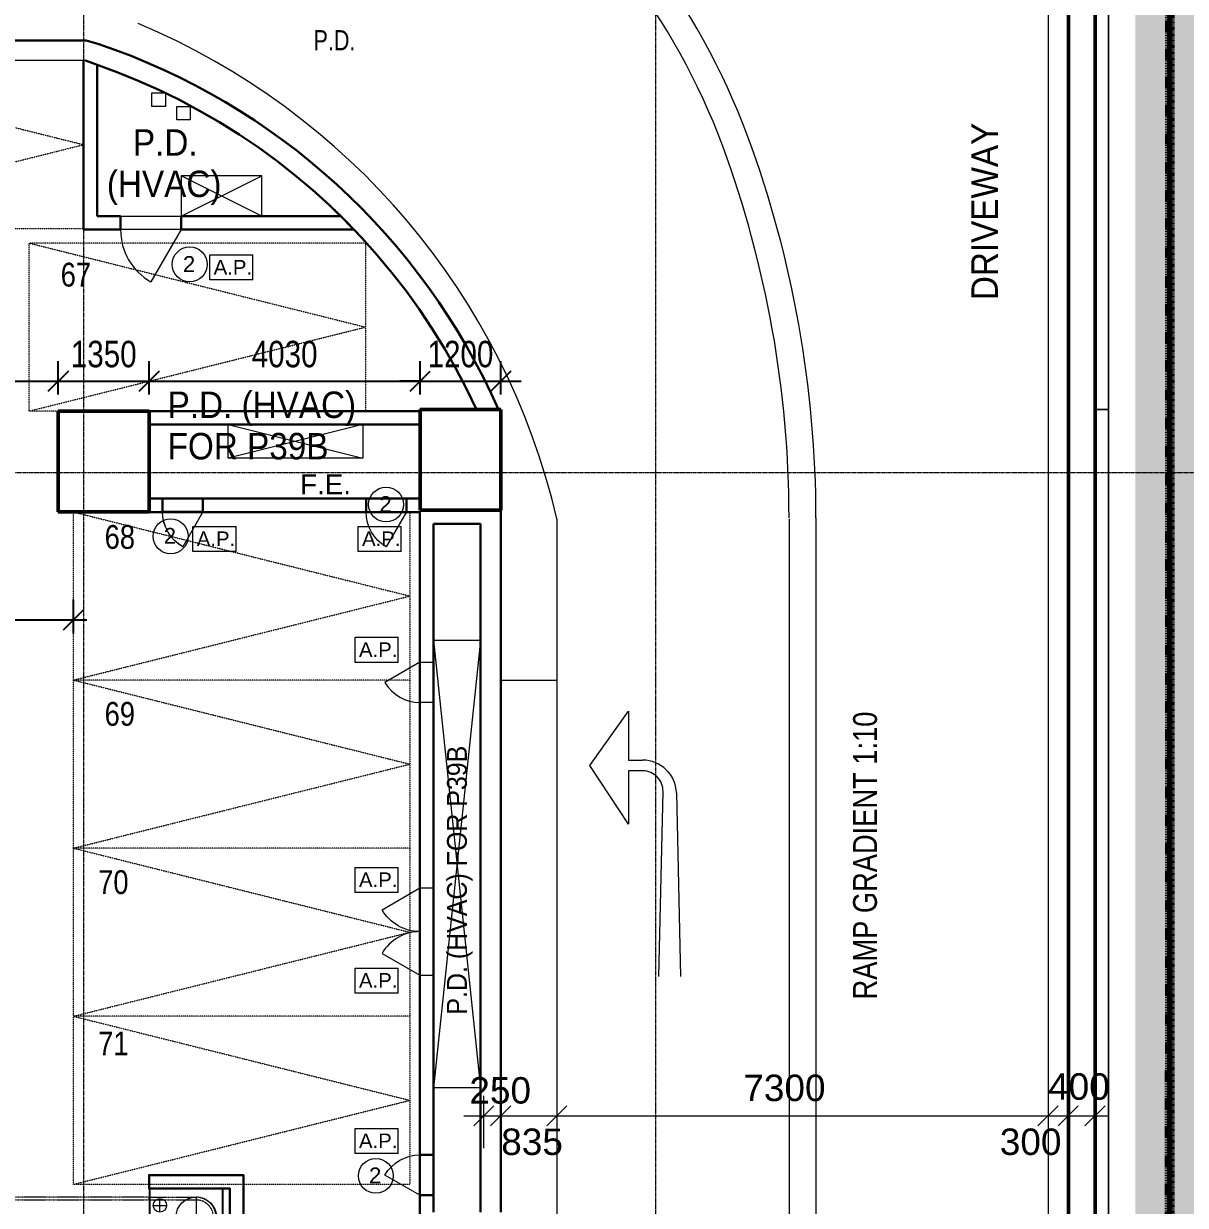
# Model space of a CAD drawing. Header units: millimetres. Extents: x -1578195 to 622687, y -255792 to 391308.
# Drawn here: x 107461 to 124728, y 174555 to 192131 of the extents above; entities that cross this region are included whole.
import ezdxf

# ---------------------------------------------------------------- set-up
doc = ezdxf.new("R2010")
doc.units = ezdxf.units.MM
for name, pattern in [('Dash', [6, 3, -3]), ('Dash dot', [14, 6, -4, 0, -4]), ('Dash_2_', [9.525, 6.35, -3.175]), ('Double dash', [24.5, 10, -3, 2, -3, 2, -4.5]), ('Double dash_2_', [42.8625, 15.875, -4.7625, 6.35, -4.7625, 6.35, -4.7625]), ('Grid Line', [21, 12, -3, 3, -3]), ('Overhead', [1.8, 1.2, -0.6])]:
    doc.linetypes.add(name, pattern=pattern)
for name, color, linetype, lineweight in [('0-1', 7, 'Continuous', 5), ('0-3', 7, 'Double dash_2_', 50), ('A-325-M_DOOR', 31, 'Continuous', 5), ('A-ANNO-DIMS', 7, 'Continuous', 9), ('A-ANNO-NOTE', 7, 'Continuous', 5), ('A-DETL', 102, 'Continuous', 5), ('A-DETL-3', 102, 'Dash dot', 70), ('A-DOOR', 7, 'Continuous', 5), ('A-FLOR', 7, 'Continuous', 18), ('A-WALL', 7, 'Continuous', 9), ('A-WALL-3', 7, 'Continuous', 13), ('A-WALL-4', 7, 'Continuous', 35), ('AAJ044__', 7, 'Continuous', 13), ('AAJ711__', 7, 'Continuous', 0), ('C-PRKG-1', 7, 'Dash', 5), ('C-PROP-LINE', 7, 'Double dash', 70), ('C-PROP-LINE-1', 7, 'Double dash_2_', 50), ('G-ANNO-TEXT', 7, 'Continuous', 5), ('I-WALL', 7, 'Continuous', 9), ('I-WALL-5', 7, 'Continuous', 30), ('I-WALL-6', 7, 'Continuous', 18), ('OAP280_C', 210, 'Continuous', 50), ('OAP280_W', 210, 'Continuous', 50), ('OAP832', 7, 'Continuous', 9), ('Q-SPCQ', 7, 'Continuous', 5), ('Q-SPCQ-HDLN', 7, 'Overhead', 5), ('S-COLS-3', 7, 'Continuous', 35), ('S-COLS-4', 7, 'Continuous', 13), ('S-GRID-1', 7, 'Grid Line', 5), ('UNDERLINE', 10, 'Continuous', 35)]:
    doc.layers.add(name, color=color, linetype=linetype, lineweight=lineweight)
doc.layers.add('A-DETL-GENF-2', color=7, linetype='Continuous', lineweight=9, true_color=0x525252)
doc.layers.add('A-WALL-5', color=7, linetype='Dash_2_', lineweight=9, true_color=0x00007f)
doc.styles.add('Arial', font='arial.ttf', dxfattribs={"height": 393.413174})
doc.styles.add('Arial Narrow', font='ARIALN.TTF', dxfattribs={"height": 353.981763})
doc.styles.add('Arial_1', font='arial.ttf', dxfattribs={"height": 1.475299})
doc.styles.add('Arial_11', font='arial.ttf', dxfattribs={"width": 0.8, "height": 12.5})
doc.styles.add('Arial_5', font='arial.ttf', dxfattribs={"height": 1.081886})
doc.styles.add('Arial_7', font='arial.ttf', dxfattribs={"width": 0.9, "height": 393.413174})
doc.styles.add('Arial_9', font='arial.ttf', dxfattribs={"height": 1.18024})
doc.dimstyles.new('Diagonal_-_2_0mm_Arial', dxfattribs={"dimscale": 304.8, "dimtxt": 500, "dimasz": 0.984252, "dimexe": 0.984252, "dimexo": 0.984252, "dimgap": 0.656168, "dimtad": 1, "dimdec": 0, "dimrnd": 5, "dimzin": 0, "dimdsep": 46, "dimtxsty": 'Arial_11', "dimblk1": 'OBLIQUE', "dimblk2": 'OBLIQUE', "dimsah": 1, "dimcen": 0.09, "dimdle": 0.656168, "dimadec": 0, "dimazin": 0, "dimtfac": 1, "dimtdec": 4, "dimtix": 1, "dimtmove": 0, "dimatfit": 3, "dimfxl": 1, "dimtvp": 1, "dimtolj": 1, "dimtzin": 0, "dimarcsym": 2})

# ---------------------------------------------------------------- blocks, each defined once
blk = doc.blocks.new('Family - ___-1112717-B1_F PLAN _2 OF 2_')
at = {"layer": 'C-PROP-LINE'}
blk.add_line((124462, 151157), (124469, 204684), dxfattribs=at)
blk = doc.blocks.new('Family - ___-2785461-B1_F PLAN _2 OF 2_')
at = {"layer": 'C-PROP-LINE'}
blk.add_line((124491, 129733), (124499, 204681), dxfattribs=at)
blk = doc.blocks.new('Family - ___-36030423-B1_F PLAN _2 OF 2_')
at = {"layer": 'C-PROP-LINE'}
blk.add_line((124491, 129733), (124499, 204681), dxfattribs=at)
blk = doc.blocks.new('Family - ___-3197506-B1_F PLAN _2 OF 2_')
at = {"layer": 'C-PROP-LINE-1'}
blk.add_line((124491, 129733), (124499, 204681), dxfattribs=at)
blk = doc.blocks.new('ARC_ANN_FIRE-RATING_two_ - none-909955-B1_F PLAN _2 OF 2_')
at = {"layer": 'A-ANNO-NOTE'}
blk.add_circle((0, 0), 1.3, dxfattribs=at)
at = {"layer": 'A-ANNO-NOTE', "insert": (-0.05, 0.62), "char_height": 1.18, "width": 1.0944, "attachment_point": 2, "line_spacing_factor": 0.938532, "style": 'Arial_9'}
blk.add_mtext('2', dxfattribs=at)
blk = doc.blocks.new('ARC_ANN_ACCESS PANEL - AP-910189-B1_F PLAN _2 OF 2_')
at = {"layer": 'A-ANNO-NOTE'}
for p, q in [((-1.593, -0.916), (-1.593, 0.946)), ((-1.593, 0.946), (1.606, 0.946)), ((1.606, -0.916), (1.606, 0.946)), ((1.606, -0.916), (-1.593, -0.916))]:
    blk.add_line(p, q, dxfattribs=at)
at = {"layer": 'A-ANNO-NOTE', "insert": (0.12, 0.57), "char_height": 1.0819, "width": 3.40549, "attachment_point": 2, "line_spacing_factor": 0.938532, "style": 'Arial_5'}
blk.add_mtext('A.P.', dxfattribs=at)
blk = doc.blocks.new('ARC_FS_FIRE SHUTTER LATERAL SINGLE  - ARC_FS_FIRE SHUTTER LATERAL SINGLE -44764134-A3_B1_F')
at = {"layer": 'Q-SPCQ'}
for p, q in [((-7380, 800), (-7380, -150)), ((-6280, 800), (-7380, 800)), ((-7370, 790), (-7370, -140)), ((-6290, 790), (-7370, 790)), ((-6290, -140), (-6290, 790)), ((-6280, -150), (-6280, 800)), ((-6980, -25), (-6980, 575)), ((-6680, 275), (-7280, 275)), ((-6440, 200), (-6440, 0)), ((-6340, 100), (-6540, 100)), ((10, 45), (0, 45)), ((0, 45), (0, 34)), ((0, 34), (50, 29)), ((1, 35), (1, 44)), ((1, 44), (10, 44)), ((50, 30), (1, 35)), ((10, 44), (10, 45)), ((120, 30), (50, 30)), ((50, 29), (119, 29)), ((119, 29), (119, -29)), ((120, -30), (120, 30)), ((-7380, -150), (-6280, -150)), ((-7370, -140), (-6290, -140)), ((50, -29), (0, -34)), ((0, -34), (0, -45)), ((0, -45), (10, -45)), ((1, -35), (50, -30)), ((1, -44), (1, -35)), ((10, -44), (1, -44)), ((10, -45), (10, -44)), ((119, -29), (50, -29)), ((50, -30), (120, -30))]:
    blk.add_line(p, q, dxfattribs=at)
for centre, radius in [((-6980, 275), 300), ((-6440, 100), 100)]:
    blk.add_circle(centre, radius, dxfattribs=at)
at = {"layer": 'Q-SPCQ-HDLN'}
for p, q in [((-7235, 275), (-7275, 275)), ((-6280, 20), (-6980, 20)), ((-6280, 20), (-6280, -20)), ((50, 20), (-6280, 20)), ((50, 20), (50, -20)), ((-6280, -20), (-6980, -20)), ((-6280, -20), (50, -20))]:
    blk.add_line(p, q, dxfattribs=at)
for radius in [295, 255]:
    blk.add_arc((-6980, 275), radius, 180, 270, dxfattribs=at)
blk = doc.blocks.new('ARC_PAR_Car - Car_2500x5000mm-V8-B1_F PLAN _2 OF 2_')
at = {"layer": 'C-PRKG-1'}
for p, q in [((0, 0), (0, -5000)), ((0, -5000), (1250, 0)), ((2500, 0), (0, 0)), ((2500, -5000), (1250, 0)), ((2500, 0), (2500, -5000)), ((0, -5000), (2500, -5000))]:
    blk.add_line(p, q, dxfattribs=at)
blk = doc.blocks.new('Dims-B1-FPLAN_2OF2__dwg__Oblique-5772980-B1_F PLAN _2 OF 2_')
at = {"layer": 'A-ANNO-DIMS'}
blk.add_line((-0.5, -0.5), (0.5, 0.5), dxfattribs=at)
blk = doc.blocks.new('_Oblique')
at = {"color": 0, "linetype": 'ByBlock', "lineweight": -2}
blk.add_line((-0.5, -0.5), (0.5, 0.5), dxfattribs=at)
blk = doc.blocks.new('*D199')
at = {"layer": 'A-ANNO-DIMS', "color": 0, "lineweight": -2, "transparency": 16777216}
for p, q in [((102926, 186613), (102926, 187113)), ((107976, 186613), (107976, 187113)), ((102726, 186813), (108176, 186813))]:
    blk.add_line(p, q, dxfattribs=at)
at = {"layer": 'Defpoints', "color": 0, "transparency": 16777216}
for p in [(107976, 186813), (102926, 186313), (107976, 186313)]:
    blk.add_point(p, dxfattribs=at)
at = {"layer": 'A-ANNO-DIMS', "color": 0, "lineweight": -2, "transparency": 16777216, "xscale": 299.9999999999999, "yscale": 299.9999999999999, "zscale": 299.9999999999999, "rotation": 180}
blk.add_blockref('_Oblique', (102926, 186813), dxfattribs=at)
at = {"layer": 'A-ANNO-DIMS', "color": 0, "lineweight": -2, "transparency": 16777216, "xscale": 299.9999999999999, "yscale": 299.9999999999999, "zscale": 299.9999999999999}
blk.add_blockref('_Oblique', (107976, 186813), dxfattribs=at)
at = {"layer": 'A-ANNO-DIMS', "color": 0, "transparency": 16777216, "insert": (105451, 187214), "char_height": 12.5, "attachment_point": 5, "style": 'Arial_11'}
blk.add_mtext('\\A1;{\\H31.473x;5050}', dxfattribs=at)
blk = doc.blocks.new('*D200')
at = {"layer": 'A-ANNO-DIMS', "color": 0, "lineweight": -2, "transparency": 16777216}
for p, q in [((107976, 186613), (107976, 187113)), ((109326, 186613), (109326, 187113)), ((107776, 186813), (109526, 186813))]:
    blk.add_line(p, q, dxfattribs=at)
at = {"layer": 'Defpoints', "color": 0, "transparency": 16777216}
for p in [(109326, 186813), (107976, 186313), (109326, 186313)]:
    blk.add_point(p, dxfattribs=at)
at = {"layer": 'A-ANNO-DIMS', "color": 0, "lineweight": -2, "transparency": 16777216, "xscale": 299.9999999999999, "yscale": 299.9999999999999, "zscale": 299.9999999999999, "rotation": 180}
blk.add_blockref('_Oblique', (107976, 186813), dxfattribs=at)
at = {"layer": 'A-ANNO-DIMS', "color": 0, "lineweight": -2, "transparency": 16777216, "xscale": 299.9999999999999, "yscale": 299.9999999999999, "zscale": 299.9999999999999}
blk.add_blockref('_Oblique', (109326, 186813), dxfattribs=at)
at = {"layer": 'A-ANNO-DIMS', "color": 0, "transparency": 16777216, "insert": (108651, 187214), "char_height": 12.5, "attachment_point": 5, "style": 'Arial_11'}
blk.add_mtext('\\A1;{\\H31.473x;1350}', dxfattribs=at)
blk = doc.blocks.new('*D201')
at = {"layer": 'A-ANNO-DIMS', "color": 0, "lineweight": -2, "transparency": 16777216}
for p, q in [((109326, 186613), (109326, 187113)), ((113354, 186613), (113354, 187113)), ((109126, 186813), (113554, 186813))]:
    blk.add_line(p, q, dxfattribs=at)
at = {"layer": 'Defpoints', "color": 0, "transparency": 16777216}
for p in [(113354, 186813), (109326, 186313), (113354, 186313)]:
    blk.add_point(p, dxfattribs=at)
at = {"layer": 'A-ANNO-DIMS', "color": 0, "lineweight": -2, "transparency": 16777216, "xscale": 299.9999999999999, "yscale": 299.9999999999999, "zscale": 299.9999999999999, "rotation": 180}
blk.add_blockref('_Oblique', (109326, 186813), dxfattribs=at)
at = {"layer": 'A-ANNO-DIMS', "color": 0, "lineweight": -2, "transparency": 16777216, "xscale": 299.9999999999999, "yscale": 299.9999999999999, "zscale": 299.9999999999999}
blk.add_blockref('_Oblique', (113354, 186813), dxfattribs=at)
at = {"layer": 'A-ANNO-DIMS', "color": 0, "transparency": 16777216, "insert": (111340, 187214), "char_height": 12.5, "attachment_point": 5, "style": 'Arial_11'}
blk.add_mtext('\\A1;{\\H31.473x;4030}', dxfattribs=at)
blk = doc.blocks.new('*D202')
at = {"layer": 'A-ANNO-DIMS', "color": 0, "lineweight": -2, "transparency": 16777216}
for p, q in [((113354, 186613), (113354, 187113)), ((114554, 186613), (114554, 187113)), ((113354, 186813), (113054, 186813)), ((113354, 186813), (114554, 186813)), ((114554, 186813), (114854, 186813))]:
    blk.add_line(p, q, dxfattribs=at)
at = {"layer": 'Defpoints', "color": 0, "transparency": 16777216}
for p in [(114554, 186813), (113354, 186313), (114554, 186313)]:
    blk.add_point(p, dxfattribs=at)
at = {"layer": 'A-ANNO-DIMS', "color": 0, "lineweight": -2, "transparency": 16777216, "xscale": 299.9999999999999, "yscale": 299.9999999999999, "zscale": 299.9999999999999}
blk.add_blockref('_Oblique', (113354, 186813), dxfattribs=at)
at = {"layer": 'A-ANNO-DIMS', "color": 0, "lineweight": -2, "transparency": 16777216, "xscale": 299.9999999999999, "yscale": 299.9999999999999, "zscale": 299.9999999999999, "rotation": 180}
blk.add_blockref('_Oblique', (114554, 186813), dxfattribs=at)
at = {"layer": 'A-ANNO-DIMS', "color": 0, "transparency": 16777216, "insert": (113954, 187214), "char_height": 12.5, "attachment_point": 5, "style": 'Arial_11'}
blk.add_mtext('\\A1;{\\H31.473x;1200}', dxfattribs=at)
blk = doc.blocks.new('*D162')
at = {"layer": 'A-ANNO-DIMS', "color": 0, "lineweight": -2, "transparency": 16777216}
for p, q in [((102926, 183063), (102926, 183563)), ((108201, 183063), (108201, 183563)), ((102726, 183263), (108401, 183263))]:
    blk.add_line(p, q, dxfattribs=at)
at = {"layer": 'Defpoints', "color": 0, "transparency": 16777216}
for p in [(108201, 183263), (102926, 182763), (108201, 182763)]:
    blk.add_point(p, dxfattribs=at)
at = {"layer": 'A-ANNO-DIMS', "color": 0, "lineweight": -2, "transparency": 16777216, "xscale": 299.9999999999999, "yscale": 299.9999999999999, "zscale": 299.9999999999999, "rotation": 180}
blk.add_blockref('_Oblique', (102926, 183263), dxfattribs=at)
at = {"layer": 'A-ANNO-DIMS', "color": 0, "lineweight": -2, "transparency": 16777216, "xscale": 299.9999999999999, "yscale": 299.9999999999999, "zscale": 299.9999999999999}
blk.add_blockref('_Oblique', (108201, 183263), dxfattribs=at)
at = {"layer": 'A-ANNO-DIMS', "color": 0, "transparency": 16777216, "insert": (105564, 183664), "char_height": 12.5, "attachment_point": 5, "style": 'Arial_11'}
blk.add_mtext('\\A1;{\\H31.473x;5275}', dxfattribs=at)
blk = doc.blocks.new('ARC_ACCESS PANEL_SINGLE - 900w x 1800h-44557168-1995 - G')
at = {"layer": 'A-325-M_DOOR', "lineweight": 13}
blk.add_line((575, -75), (125, -854), dxfattribs=at)
at = {"layer": 'A-325-M_DOOR', "linetype": 'Dash'}
blk.add_line((569, -75), (525, -75), dxfattribs=at)
at = {"layer": 'A-325-M_DOOR'}
blk.add_arc((575, -75), 900, 180, 240, dxfattribs=at)
blk = doc.blocks.new('ARC_ACCESS_PANEL_SINGLE_TIMBER_TYPE11 - 600w x 2000h-40918290-A3_B1_F')
at = {"layer": 'A-DOOR'}
blk.add_line((425, 75), (125, 595), dxfattribs=at)
blk.add_arc((425, 75), 600, 120, 180, dxfattribs=at)
blk = doc.blocks.new('ARC_ACCESS PANEL_SINGLE - 600w x 2000h-43719508-1995 - G')
at = {"layer": 'A-325-M_DOOR', "lineweight": 13}
blk.add_line((425, 75), (125, 595), dxfattribs=at)
at = {"layer": 'A-325-M_DOOR', "linetype": 'Dash'}
blk.add_line((419, 75), (375, 75), dxfattribs=at)
at = {"layer": 'A-325-M_DOOR'}
blk.add_arc((425, 75), 600, 120, 180, dxfattribs=at)
blk = doc.blocks.new('TRA')
at = {"layer": 'A-FLOR'}
for p, q in [((-442132, 193531), (-442132, 146170)), ((-449432, 184766), (-449432, 163606))]:
    blk.add_line(p, q, dxfattribs=at)
blk.add_arc((-459754, 182355), 10600, 13.1463, 67.2592, dxfattribs=at)

msp = doc.modelspace()

# ---------------------------------------------------------------- hatches: boundary and pattern name
at = {"layer": 'A-DETL-GENF-2'}
h = msp.add_hatch(dxfattribs=at)
h.set_pattern_fill('FP_52', color=256, style=0, pattern_type=2)
h.set_pattern_definition([(45, (0, 0), (1e-13, 1796.051), [1270, -1270]), (45, (-336.8, 336.8), (1e-13, 1796.051), [1270, -1270]), (45, (-673.5, 673.5), (1e-13, 1796.051), [1270, -1270]), (135, (-673.5, 898), (-1796.051, 1e-13), [1270, -1270]), (135, (-336.8, 1234.8), (-1796.051, 1e-13), [1270, -1270]), (135, (0, 1571.5), (-1796.051, 1e-13), [1270, -1270])])
h.paths.add_polyline_path([(127090.9, 129732.2), (128206.5, 129732.2), (128206.5, 202491.4), (128206.5, 203538.4), (126284.9, 203290.6), (123986.6, 202831.2), (123986.6, 129732.2)])

# ---------------------------------------------------------------- linework, layer by layer
at = {"layer": 'A-ANNO-DIMS'}
for p, q in [((114301.3, 175405.8), (114301.3, 176186.7)), ((114301.3, 175405.7), (114301.3, 176186.7)), ((123386.3, 175405.7), (123386.3, 176186.7)), ((114001.3, 175886.7), (123586.3, 175886.7))]:
    msp.add_line(p, q, dxfattribs=at)
at = {"layer": 'A-ANNO-DIMS', "flags": 128}
for points in [[(114551.3, 175405.7), (114551.3, 176186.7)], [(122986.3, 175405.7), (122986.3, 176186.7)]]:
    msp.add_lwpolyline(points, dxfattribs=at)
at = {"layer": 'A-DETL'}
for p, q in [((110501.4, 186167.7), (112501.4, 186167.7)), ((110501.4, 185667.7), (110501.4, 186167.7)), ((110501.4, 186167.7), (112501.4, 185667.7)), ((112501.4, 186167.7), (110501.4, 185667.7)), ((112501.4, 186167.7), (112501.4, 185667.7)), ((112501.4, 185667.7), (110501.4, 185667.7)), ((113551.3, 182955.9), (114251.3, 176305.9)), ((114251.3, 182955.9), (113551.3, 176305.9)), ((114251.3, 182955.9), (113551.3, 182955.9)), ((115875.9, 181097.2), (116451, 181906)), ((116451, 181906), (116451, 181177.2)), ((116451.1, 180224.8), (115875.9, 181097.2)), ((116451, 181177.2), (116661.4, 181177.2)), ((116664.7, 181017.3), (116451.1, 181017.3)), ((116451.1, 181017.3), (116451.1, 180224.8)), ((116903.5, 177957.3), (116964.6, 180710.6)), ((117162.7, 180688.5), (117223.5, 177957.3)), ((114251.3, 176305.9), (113551.3, 176305.9))]:
    msp.add_line(p, q, dxfattribs=at)
for centre, radius, start, end in [((116662.9, 180677.4), 499.9, 1.27141, 90.17253), ((116664.7, 180717.2), 300, 358.72163, 90)]:
    msp.add_arc(centre, radius, start, end, dxfattribs=at)
at = {"layer": 'A-DETL-3'}
for p, q in [((124534, 175041.6), (124533, 204570.4)), ((124530, 151045.4), (124534, 175041.6))]:
    msp.add_line(p, q, dxfattribs=at)
at = {"layer": 'A-DOOR'}
for points in [[(113351.3, 178627.4, -0.2679492), (112788.4, 178952.4), (113351.3, 179277.4)], [(113351.3, 178627.4, 0.2679492), (112788.4, 178302.4), (113351.3, 177977.4)]]:
    msp.add_lwpolyline(points, format="xyb", dxfattribs=at)
at = {"layer": 'A-FLOR'}
for p, q in [((123586.1, 140948.5), (123587.6, 202430.6)), ((109367.9, 191099.7), (109567.9, 191099.7)), ((109367.9, 190899.7), (109367.9, 191099.7)), ((109567.9, 191099.7), (109567.9, 190899.7)), ((109567.9, 190899.7), (109367.9, 190899.7)), ((109737.6, 190899.7), (109937.6, 190899.7)), ((109737.6, 190699.7), (109737.6, 190899.7)), ((109937.6, 190899.7), (109937.6, 190699.7)), ((109937.6, 190699.7), (109737.6, 190699.7)), ((108901.3, 189267.9), (109801.3, 189267.9)), ((109801.3, 189067.9), (108901.3, 189067.9)), ((115387.5, 182361.3), (114551.3, 182361.3))]:
    msp.add_line(p, q, dxfattribs=at)
for start, end in [(54.42371, 54.58325), (52.20162, 52.67518), (50.01009, 50.75738), (47.84662, 48.82892), (41.50314, 42.96882), (39.43151, 40.98647), (37.37865, 38.98727), (35.34319, 36.9696), (33.32385, 34.93165), (31.31947, 32.87139), (29.32895, 30.78654), (27.3513, 28.67454), (25.38558, 26.53247)]:
    msp.add_arc((105333.8, 182328.7), 9743.9, start, end, dxfattribs=at)
at = {"layer": 'A-WALL', "lineweight": 30}
for p, q in [((107976.3, 186367.7), (107976.3, 184867.7)), ((109326.3, 186367.7), (107976.3, 186367.7)), ((109326.3, 185067.7), (109326.3, 186167.7)), ((107976.3, 184867.7), (109326.3, 184867.7))]:
    msp.add_line(p, q, dxfattribs=at)
at = {"layer": 'A-WALL-3'}
for p, q in [((109568.5, 191099.4), (109565.3, 191100.9)), ((123586.4, 186392.5), (123386.4, 186392.5)), ((123586.4, 186392.5), (123586.1, 143005.5))]:
    msp.add_line(p, q, dxfattribs=at)
at = {"layer": 'A-WALL-4'}
for p, q in [((123386.1, 144405.5), (123386.4, 201830.6)), ((122986.3, 185307.4), (122986.2, 153630.5))]:
    msp.add_line(p, q, dxfattribs=at)
at = {"layer": 'A-WALL-5'}
for p in [(123586.4, 200455.5), (123386.4, 186392.5)]:
    msp.add_line(p, (123586.4, 186392.5), dxfattribs=at)
at = {"layer": 'AAJ711__', "color": 7, "linetype": 'Continuous', "lineweight": 0}
for p, q in [((111001.1, 189267), (109801.4, 189866.9)), ((109801.4, 189267), (111001.1, 189866.9))]:
    msp.add_line(p, q, dxfattribs=at)
at = {"layer": 'AAJ711__', "color": 7, "linetype": 'Continuous', "lineweight": 0, "flags": 128}
msp.add_lwpolyline([(109801.4, 189267), (111001.1, 189267), (111001.1, 189866.9), (109801.4, 189866.9)], close=True, dxfattribs=at)
at = {"layer": 'I-WALL', "lineweight": 30}
for p, q in [((108351.3, 191581), (108351.3, 189067.9)), ((108551.3, 189267.9), (108551.3, 191518.1)), ((108901.3, 189267.9), (108551.3, 189267.9)), ((108901.3, 189067.9), (108901.3, 189267.9)), ((112172.8, 189267.9), (109801.3, 189267.9)), ((109801.3, 189267.9), (109801.3, 189067.9)), ((108351.3, 189067.9), (108901.3, 189067.9)), ((109801.3, 189067.9), (112370, 189067.9)), ((113346.3, 186367.7), (109326.3, 186367.7)), ((109326.3, 186167.7), (113346.3, 186167.7)), ((113351.3, 185067.7), (109326.3, 185067.7)), ((109526.3, 184867.9), (109526.3, 185067.9)), ((109526.3, 185067.9), (110126.3, 185067.9)), ((110126.3, 185067.9), (110126.3, 184867.9)), ((112551.3, 184867.7), (112551.3, 185067.7)), ((113151.3, 185067.7), (113151.3, 184867.7)), ((109326.3, 184867.7), (113151.1, 184867.7)), ((110126.3, 184867.9), (109526.3, 184867.9)), ((113151.3, 184867.7), (113351.3, 184867.7)), ((113351.3, 184867.7), (113351.3, 173805.7)), ((113351.3, 184867.7), (113351.3, 175305.7)), ((114551.3, 174455.7), (114554, 184892.9)), ((113551.3, 184692.7), (114251.3, 184692.7)), ((113551.3, 174455.7), (113551.3, 184692.7)), ((113551.3, 175305.7), (113551.3, 184692.7)), ((114251.3, 184692.7), (114251.3, 174455.7)), ((113351.3, 175305.7), (113551.3, 175305.7)), ((113551.3, 174705.7), (113351.3, 174705.7))]:
    msp.add_line(p, q, dxfattribs=at)
at = {"layer": 'I-WALL'}
for p, q in [((113351.3, 182632.9), (113551.3, 182632.9)), ((113551.3, 182032.9), (113351.3, 182032.9)), ((113351.3, 179277.4), (113551.3, 179277.4)), ((113351.3, 177977.4), (113551.3, 177977.4))]:
    msp.add_line(p, q, dxfattribs=at)
at = {"layer": 'I-WALL', "lineweight": 30}
for points in [[(108599.2, 191819.5), (108390.3, 191880.8), (103244.2, 191880.8)], [(110726.3, 173805.7), (110726.3, 175005.7), (109326.3, 175005.7), (109326.3, 174805.7), (110526.3, 174805.7), (110526.3, 173805.7)]]:
    msp.add_lwpolyline(points, dxfattribs=at)
at = {"layer": 'I-WALL', "lineweight": 30, "flags": 128}
msp.add_lwpolyline([(108379, 191580.6), (108838, 191414.1), (109155.3, 191286.2), (109467.8, 191147.2), (109775.3, 190997.2), (110077.2, 190836.5), (110373.4, 190665.3), (110663.2, 190483.7), (110946.6, 190292), (111222.9, 190090.4), (111492, 189879.2), (111753.5, 189658.7), (112007.1, 189429), (112252.4, 189190.6), (112489.1, 188943.7), (112717, 188688.6), (112935.7, 188425.6), (113145, 188155), (113344.7, 187877.3), (113534.4, 187592.6), (113714, 187301.5), (113883.2, 187004.2), (114041.9, 186701.1), (114189.7, 186392.7)], dxfattribs=at)
at = {"layer": 'I-WALL', "lineweight": 30}
for start, end in [(45.70895, 46.88877), (43.59507, 44.93581)]:
    msp.add_arc((105333.8, 182328.7), 9743.9, start, end, dxfattribs=at)
at = {"layer": 'I-WALL-5'}
for p, q in [((114551.3, 184892.5), (114301.3, 184892.5)), ((114551.3, 174555.5), (114551.3, 184892.5))]:
    msp.add_line(p, q, dxfattribs=at)
msp.add_arc((105369.8, 182355.2), 10000, 23.81158, 71.35978, dxfattribs=at)
at = {"layer": 'I-WALL-6'}
msp.add_line((108379, 191580.6), (104024.6, 191580.7), dxfattribs=at)
at = {"layer": 'OAP280_C'}
for p, q in [((109326.3, 186367.9), (107976.3, 186367.9)), ((107976.3, 186367.9), (107976.3, 184867.9)), ((109326.3, 184867.9), (109326.3, 186367.9)), ((114554, 186392.9), (113354, 186392.9)), ((113354, 186392.9), (113354, 184892.9)), ((114554, 184892.9), (114554, 186392.9)), ((107976.3, 184867.9), (109326.3, 184867.9)), ((113354, 184892.9), (114554, 184892.9))]:
    msp.add_line(p, q, dxfattribs=at)
at = {"layer": 'OAP280_W'}
for p, q in [((123389, 144406), (123389, 202431)), ((122989, 201831), (122989, 144406))]:
    msp.add_line(p, q, dxfattribs=at)
at = {"layer": 'OAP832'}
for p, q in [((118837.4, 184765.9), (118837.3, 156062.2)), ((119237.4, 184778.5), (119237.3, 151726.3))]:
    msp.add_line(p, q, dxfattribs=at)
for centre, radius, start, end in [((108655.5, 186920.8), 10200, 20.21378, 90), ((108655.5, 186920.8), 9800, 20.21378, 90), ((102837.4, 184778.6), 16400, 359.99965, 20.21378), ((102837.4, 184778.6), 16000, 359.9999, 20.21378)]:
    msp.add_arc(centre, radius, start, end, dxfattribs=at)
at = {"layer": 'S-COLS-3'}
for p, q in [((109326.3, 186367.9), (107978, 186367.5)), ((113351.4, 186392.5), (113351.3, 184892.5)), ((114549.6, 186392.5), (113351.4, 186392.5)), ((114551.3, 184892.5), (114549.6, 186392.5)), ((107976.3, 184867.9), (109326.3, 184867.9)), ((113351.3, 184892.5), (114551.3, 184892.5))]:
    msp.add_line(p, q, dxfattribs=at)
at = {"layer": 'S-COLS-4'}
msp.add_line((122986.4, 201830.8), (122986.3, 185307.4), dxfattribs=at)
at = {"layer": 'S-GRID-1'}
for p, q in [((108351.5, 210672.6), (108351.1, 140117.7)), ((116851.5, 210672.6), (116851, 124617)), ((-10508, 185456.2), (128177.5, 185455.5))]:
    msp.add_line(p, q, dxfattribs=at)

# ---------------------------------------------------------------- block references
at = {"xscale": 300, "yscale": 300, "zscale": 300, "rotation": 180}
for p in [(114301.3, 175886.7), (114551.3, 175886.7), (115386.6, 175886.7), (122686.6, 175886.7), (122986.3, 175886.7)]:
    msp.add_blockref('Dims-B1-FPLAN_2OF2__dwg__Oblique-5772980-B1_F PLAN _2 OF 2_', p, dxfattribs=at)
at = {"xscale": 300, "yscale": 300, "zscale": 300}
for p in [(114301.3, 175886.7), (122986.3, 175886.7), (123386.3, 175886.7)]:
    msp.add_blockref('Dims-B1-FPLAN_2OF2__dwg__Oblique-5772980-B1_F PLAN _2 OF 2_', p, dxfattribs=at)
at = {"layer": '0-1', "rotation": 359.9997000009001}
for name in ['Family - ___-2785461-B1_F PLAN _2 OF 2_', 'Family - ___-36030423-B1_F PLAN _2 OF 2_']:
    msp.add_blockref(name, (0, 0), dxfattribs=at)
at = {"layer": '0-1', "xscale": -1, "rotation": 270.0002999990999}
for p in [(108351.4, 189080.6), (112541.3, 186367.7), (113201.3, 182367.7), (113201.3, 179867.7), (113201.3, 177367.7), (113201.3, 174867.7)]:
    msp.add_blockref('ARC_PAR_Car - Car_2500x5000mm-V8-B1_F PLAN _2 OF 2_', p, dxfattribs=at)
at = {"layer": '0-3', "rotation": 359.9997000009001}
msp.add_blockref('Family - ___-3197506-B1_F PLAN _2 OF 2_', (0, 0), dxfattribs=at)
at = {"layer": 'A-325-M_DOOR'}
msp.add_blockref('ARC_ACCESS PANEL_SINGLE - 900w x 1800h-44557168-1995 - G', (109226.3, 189142.9), dxfattribs=at)
at = {"layer": 'A-325-M_DOOR', "xscale": -1, "rotation": 180}
msp.add_blockref('ARC_ACCESS PANEL_SINGLE - 600w x 2000h-43719508-1995 - G', (109701.3, 184942.9), dxfattribs=at)
at = {"layer": 'A-ANNO-NOTE', "xscale": 200, "yscale": 200, "zscale": 200}
for name, p in [('ARC_ANN_FIRE-RATING_two_ - none-909955-B1_F PLAN _2 OF 2_', (109929.5, 188550)), ('ARC_ANN_ACCESS PANEL - AP-910189-B1_F PLAN _2 OF 2_', (110546.7, 188501.9)), ('ARC_ANN_FIRE-RATING_two_ - none-909955-B1_F PLAN _2 OF 2_', (112848.8, 184979.1)), ('ARC_ANN_FIRE-RATING_two_ - none-909955-B1_F PLAN _2 OF 2_', (109645, 184507)), ('ARC_ANN_ACCESS PANEL - AP-910189-B1_F PLAN _2 OF 2_', (110296.2, 184464.1)), ('ARC_ANN_ACCESS PANEL - AP-910189-B1_F PLAN _2 OF 2_', (112752.2, 184464.1)), ('ARC_ANN_ACCESS PANEL - AP-910189-B1_F PLAN _2 OF 2_', (112706.9, 182814.5)), ('ARC_ANN_ACCESS PANEL - AP-910189-B1_F PLAN _2 OF 2_', (112706.9, 179393)), ('ARC_ANN_ACCESS PANEL - AP-910189-B1_F PLAN _2 OF 2_', (112706.9, 177895.8)), ('ARC_ANN_ACCESS PANEL - AP-910189-B1_F PLAN _2 OF 2_', (112706.9, 175509.7)), ('ARC_ANN_FIRE-RATING_two_ - none-909955-B1_F PLAN _2 OF 2_', (112695.7, 174994.6))]:
    msp.add_blockref(name, p, dxfattribs=at)
at = {"layer": 'A-DOOR', "xscale": -1}
for p, rotation in [((109701.7, 184943.3), 180), ((112726.3, 184943.1), 180), ((113426.3, 175130.7), 90)]:
    msp.add_blockref('ARC_ACCESS_PANEL_SINGLE_TIMBER_TYPE11 - 600w x 2000h-40918290-A3_B1_F', p, dxfattribs=dict(at, rotation=rotation))
at = {"layer": 'A-DOOR', "rotation": 90.00000000000001}
msp.add_blockref('ARC_ACCESS_PANEL_SINGLE_TIMBER_TYPE11 - 600w x 2000h-40918290-A3_B1_F', (113426.3, 182207.9), dxfattribs=at)
at = {"layer": 'C-PROP-LINE'}
msp.add_blockref('Family - ___-1112717-B1_F PLAN _2 OF 2_', (0, 0), dxfattribs=at)
at = {"layer": 'Q-SPCQ', "rotation": 180}
msp.add_blockref('ARC_FS_FIRE SHUTTER LATERAL SINGLE  - ARC_FS_FIRE SHUTTER LATERAL SINGLE -44764134-A3_B1_F', (103046.3, 174655.7), dxfattribs=at)
at = {"layer": 'UNDERLINE'}
msp.add_blockref('TRA', (564819.1, 0), dxfattribs=at)

# ---------------------------------------------------------------- texts
at = {"layer": 'A-ANNO-DIMS', "char_height": 393.41, "attachment_point": 2, "line_spacing_factor": 0.938532, "style": 'Arial'}
for s, insert, width in [('250', (114544.2, 176462.7), 1094.4), ('7300', (118768.8, 176499.6), 1459.2), ('400', (123146.5, 176519.5), 1094.4), ('835', (115017.9, 175698.3), 1094.4), ('300', (122428.4, 175698.3), 1094.4)]:
    msp.add_mtext(s, dxfattribs=dict(at, insert=insert, width=width))
at = {"layer": 'A-ANNO-NOTE', "insert": (111949.2, 185427.3), "char_height": 295.06, "width": 900, "attachment_point": 2, "line_spacing_factor": 0.938532, "style": 'Arial_1'}
msp.add_mtext('F.E.', dxfattribs=at)
at = {"layer": 'AAJ044__', "color": 7, "linetype": 'Continuous', "insert": (111768.8, 192034.2), "char_height": 299.927, "attachment_point": 1, "rotation": 360, "line_spacing_factor": 0.903614}
msp.add_mtext('\\H1.000000x;\\W0.800000;\\C7;P.D.\\P', dxfattribs=at)
at = {"layer": 'G-ANNO-TEXT', "attachment_point": 1}
for s, insert, char_height, width, line_spacing_factor, style in [('\\pi111.58;P.D.\\P\\pi-275.94;(HVAC)', (108973.7, 190560.1), 393.413, 1104, 0.938532, 'Arial_7'), ('67', (108011.7, 188574.5), 353.98, 535.659, 0.968573, 'Arial Narrow'), ('P.D. (HVAC) ^JFOR P39B', (109600.7, 186659.2), 393.413, 5365.669, 0.938532, 'Arial_7'), ('68', (108665, 184673.8), 353.98, 535.659, 0.968573, 'Arial Narrow'), ('69', (108665, 182042.3), 353.98, 535.659, 0.968573, 'Arial Narrow'), ('70', (108569.1, 179539.9), 353.98, 535.659, 0.968573, 'Arial Narrow'), ('71', (108569.1, 177139.9), 353.98, 535.659, 0.968573, 'Arial Narrow')]:
    msp.add_mtext(s, dxfattribs=dict(at, insert=insert, char_height=char_height, width=width, line_spacing_factor=line_spacing_factor, style=style))
at = {"layer": 'G-ANNO-TEXT', "attachment_point": 1, "rotation": 90}
for s, insert, char_height, width, line_spacing_factor, style in [('DRIVEWAY', (121547.6, 188018.7), 393.41, 3115.2, 0.938532, 'Arial_7'), ('RAMP GRADIENT 1:10', (119789.7, 177618.2), 353.982, 5114.679, 0.968573, 'Arial Narrow')]:
    msp.add_mtext(s, dxfattribs=dict(at, insert=insert, char_height=char_height, width=width, line_spacing_factor=line_spacing_factor, style=style))
at = {"layer": 'G-ANNO-TEXT', "color": 7, "insert": (113753.5, 177393.3), "char_height": 295.06, "width": 6681.214, "attachment_point": 1, "rotation": 90, "line_spacing_factor": 0.938532, "style": 'Arial_7'}
msp.add_mtext('P.D. (HVAC) FOR P39B', dxfattribs=at)

# ---------------------------------------------------------------- dimensions: what is measured, and where the dimension line sits
at = {"layer": 'A-ANNO-DIMS'}
for base, p1, p2, picture, middle in [((107976.3, 186812.9), (102926.3, 186312.9), (107976.3, 186312.9), '*D199', (105451.3, 187213.7)), ((109326.3, 186812.9), (107976.3, 186312.9), (109326.3, 186312.9), '*D200', (108651.3, 187213.9)), ((113354, 186812.9), (109326.3, 186312.9), (113354, 186312.9), '*D201', (111340.2, 187213.9)), ((114554, 186812.9), (113354, 186312.9), (114554, 186312.9), '*D202', (113954, 187213.7)), ((108201.3, 183262.7), (102926.3, 182762.7), (108201.3, 182762.7), '*D162', (105563.8, 183663.6))]:
    dim = msp.add_linear_dim(base=base, p1=p1, p2=p2, text='{\\H31.473x;<>}', dimstyle='Diagonal_-_2_0mm_Arial', override={"dimpost": '<>', "dimtmove": 1, "dimarcsym": 2}, dxfattribs=at)
    dim.commit()
    dim.dimension.update_dxf_attribs({"geometry": picture, "text_midpoint": middle})

doc.saveas('drawing.dxf')
